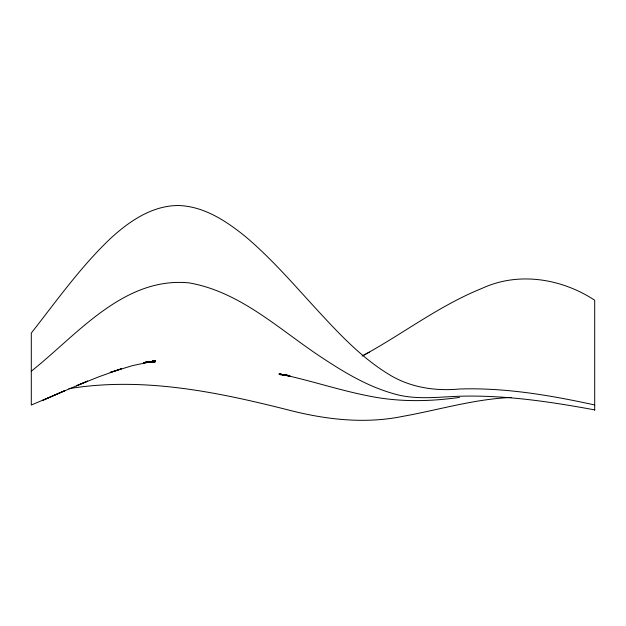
<?xml version="1.0" encoding="UTF-8"?>
<svg xmlns="http://www.w3.org/2000/svg" width="626" height="626" viewBox="0 0 626 626"><rect width="100%" height="100%" fill="white"/><g stroke="black" fill="none" stroke-linecap="round" stroke-linejoin="round"><path stroke-width="0.94" d="M31.3 371.195C77.389 334.589 123.612 276.575 189.052 282.874C241.55 291.99 281.027 331.217 324.268 359.16C345.372 373.041 367.478 386.07 391.876 393.191C413.849 400.304 436.917 397.048 459.484 396.242C504.947 394.928 550.121 401.673 594.7 409.889M362.9 355.67C402.925 333.815 439.475 305.465 482.02 288.375C518.586 271.394 561.733 278.562 594.7 300.23L594.7 410.28M362.094 356.069L369.34 352.141M143.98 362.556L155.248 361.194L143.98 362.61L155.248 361.437L143.98 362.54L155.248 361.906L143.98 362.556L155.248 361.092L143.98 362.65L155.248 360.936L143.98 362.751L155.248 360.826L132.712 365.568L110.176 372.423L121.444 368.761L98.908 376.766L76.372 385.819L87.64 381.101L31.3 405.045L31.3 333.071C56.567 300.832 80.418 267.145 110.176 238.788C128.768 221.62 151.515 205.813 177.784 205.508C203.528 205.985 226.056 220.861 245.392 236.526C270.056 257.309 291.317 281.661 313 305.425C336.905 331.381 361.069 358.228 391.876 376.163C412.315 387.807 436.291 391.203 459.484 389.004C505.08 387.502 550.317 395.288 594.7 404.959M68.86 388.683C143.471 376.437 218.31 392.181 290.464 410.507C327.234 419.819 365.654 424.029 403.144 416.29C439.092 409.827 474.422 399.02 511.129 397.479M459.484 397.4C429.569 401.665 399.067 402.119 369.34 396.101C338.924 390.209 309.526 380.131 279.196 373.855L290.464 376.312L279.196 373.965L288.586 375.561L279.196 374.176L285.769 375.029M143.98 362.54L155.248 361.585M65.104 390.507L42.568 400.429L65.104 390.507M155.248 360.787L143.98 362.853L155.248 360.873M155.248 361.006L143.98 362.697L155.248 361.006M288.586 375.443L279.196 374.505L288.586 375.451"/></g></svg>
